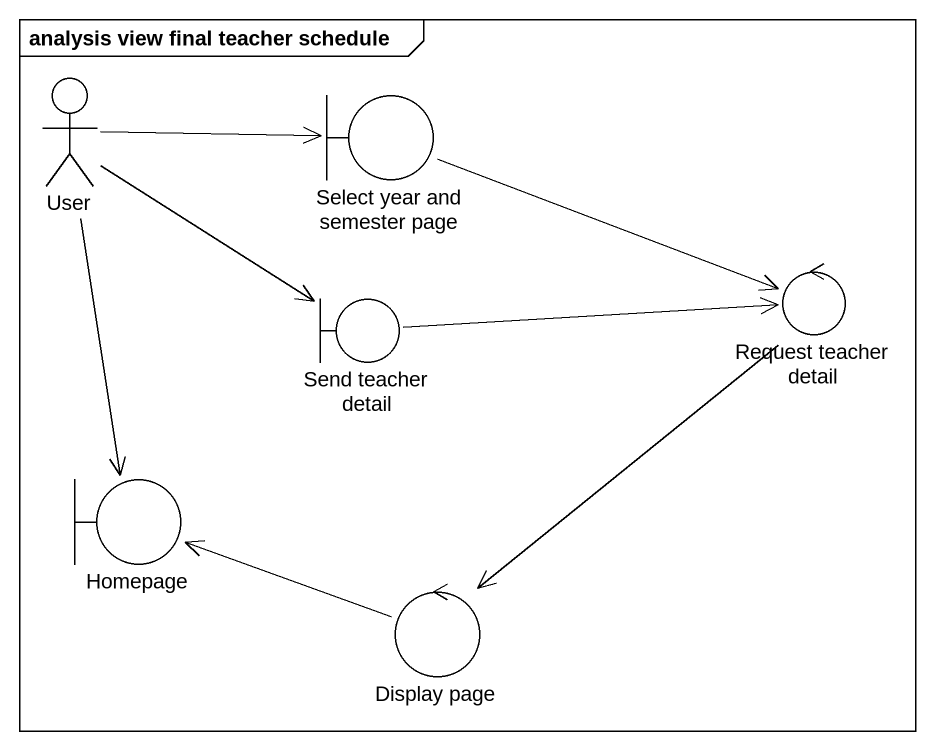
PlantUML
@startuml
mainframe analysis view final teacher schedule
actor User
boundary "Select year and semester page" as Select_year_and_semester
boundary "Send teacher detail" as Send_teacher_detail
control "Request teacher detail" as Request_teacher_detail
boundary Homepage
control "Display page" as Display_page
User -right-> Select_year_and_semester
User --> Send_teacher_detail
User --> Homepage
Select_year_and_semester -right-> Request_teacher_detail
Send_teacher_detail -right-> Request_teacher_detail
Request_teacher_detail --> Display_page
Display_page -left-> Homepage
@enduml
